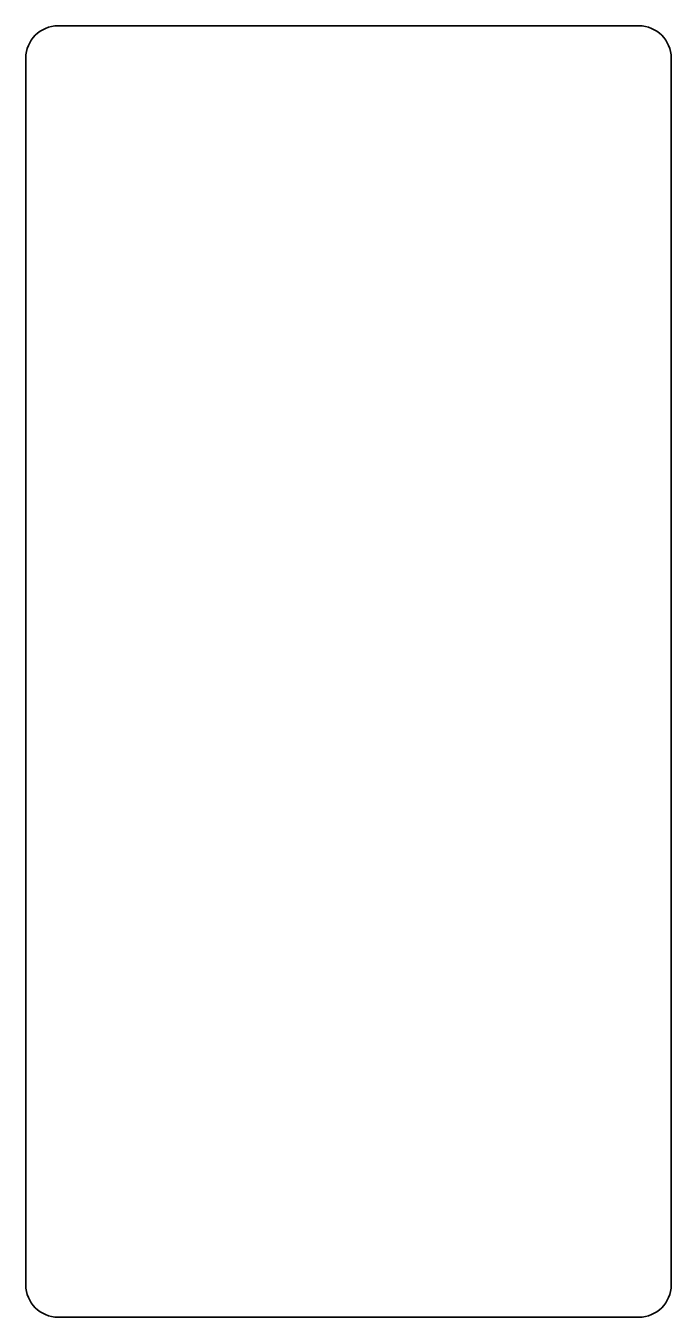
# Model space of a CAD drawing. Header units: millimetres. Extents: x 90.5 to 119.5, y -177.5 to -119.5.
import ezdxf

# ---------------------------------------------------------------- set-up
doc = ezdxf.new("R2010")
doc.units = ezdxf.units.MM
doc.header["$MEASUREMENT"] = 0
doc.layers.add('Capa 1', color=7, linetype='Continuous', lineweight=0)

msp = doc.modelspace()

# ---------------------------------------------------------------- linework, layer by layer
at = {"layer": 'Capa 1', "color": 250, "lineweight": 35, "true_color": 0x1d1d1b}
msp.add_open_spline([(118.053, -177.5), (118.053, -177.5), (91.947, -177.5), (91.947, -177.5), (91.148, -177.5), (90.5, -176.852), (90.5, -176.053), (90.5, -176.053), (90.5, -120.947), (90.5, -120.947), (90.5, -120.148), (91.148, -119.5), (91.947, -119.5), (91.947, -119.5), (118.053, -119.5), (118.053, -119.5), (118.852, -119.5), (119.5, -120.148), (119.5, -120.947), (119.5, -120.947), (119.5, -176.053), (119.5, -176.053), (119.5, -176.852), (118.852, -177.5), (118.053, -177.5)], degree=3, knots=[0, 0, 0, 0, 1, 1, 1, 2, 2, 2, 3, 3, 3, 4, 4, 4, 5, 5, 5, 6, 6, 6, 7, 7, 7, 8, 8, 8, 8], dxfattribs=at)

doc.saveas('drawing.dxf')
